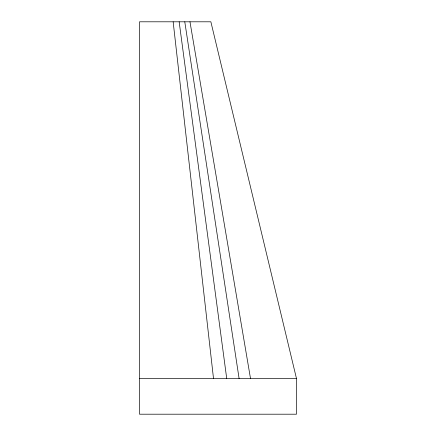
<?xml version="1.0" encoding="UTF-8"?>
<svg xmlns="http://www.w3.org/2000/svg" width="436" height="436" viewBox="0 0 436 436"><rect width="100%" height="100%" fill="white"/><g stroke="black" fill="none" stroke-linecap="round" stroke-linejoin="round"><path stroke-width="0.65" d="M139.52 378.53L296.48 378.53L296.48 414.2L139.52 414.2L139.52 21.8L210.866 21.8L296.48 378.53M189.971 21.8L250.509 378.53M184.782 21.8L239.097 378.53M179.158 21.8L226.72 378.53M173.152 21.8L213.509 378.53"/></g></svg>
